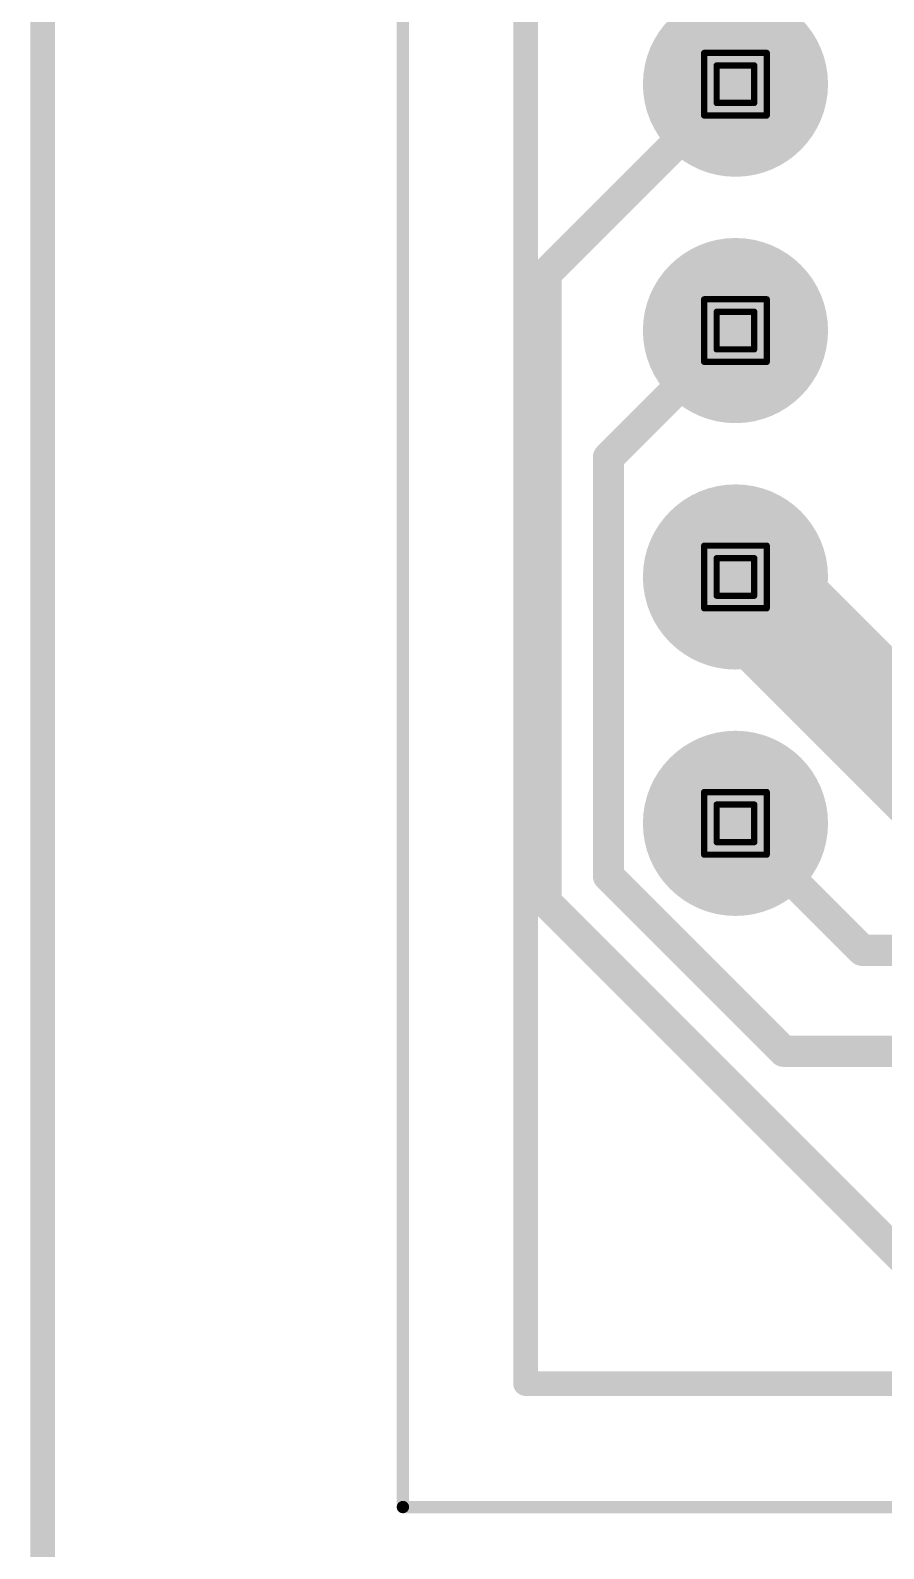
# Model space of a CAD drawing. Header units: millimetres. Extents: x 3219 to 51106, y -14166 to 2063.
# Drawn here: x 5516.38 to 5523.31, y 1770.65 to 1782.97 of the extents above; entities that cross this region are included whole.
import ezdxf

# ---------------------------------------------------------------- set-up
doc = ezdxf.new("R2010")
doc.units = ezdxf.units.MM
doc.layers.get('0').update_dxf_attribs({"lineweight": 53})
for name, color, linetype in [('Bottom Layer', 5, 'Continuous'), ('Bottom Solder', 6, 'Continuous'), ('Drill Drawing', 1, 'Continuous'), ('Mechanical 1', 6, 'Continuous'), ('Mechanical 15', 56, 'Continuous'), ('Multi-Layer', 9, 'Continuous'), ('Top Layer', 1, 'Continuous'), ('Top Overlay', 2, 'Continuous'), ('Top Solder', 216, 'Continuous')]:
    doc.layers.add(name, color=color, linetype=linetype)

# ---------------------------------------------------------------- blocks, each defined once
blk = doc.blocks.new('DS1014_10S_53')
at = {"layer": 'Bottom Layer'}
h = blk.add_hatch(color=5, dxfattribs=at)
edge = h.paths.add_edge_path()
edge.add_arc((0, 2.00000108), 0.6499986999999999, 0, 360)
h = blk.add_hatch(color=5, dxfattribs=at)
edge = h.paths.add_edge_path()
edge.add_arc((2.00000108, 2.00000108), 0.6499986999999999, 0, 360)
h = blk.add_hatch(color=5, dxfattribs=at)
edge = h.paths.add_edge_path()
edge.add_arc((3.99999962, 2.00000108), 0.6499986999999999, 0, 360)
h = blk.add_hatch(color=5, dxfattribs=at)
edge = h.paths.add_edge_path()
edge.add_arc((6.000000699999999, 2.00000108), 0.6499986999999999, 0, 360)
at = {"layer": 'Bottom Solder'}
h = blk.add_hatch(color=6, dxfattribs=at)
edge = h.paths.add_edge_path()
edge.add_arc((0, 2.00000108), 0.7515987, 0, 360)
h = blk.add_hatch(color=6, dxfattribs=at)
edge = h.paths.add_edge_path()
edge.add_arc((2.00000108, 2.00000108), 0.7515987, 0, 360)
h = blk.add_hatch(color=6, dxfattribs=at)
edge = h.paths.add_edge_path()
edge.add_arc((3.99999962, 2.00000108), 0.7515987, 0, 360)
h = blk.add_hatch(color=6, dxfattribs=at)
edge = h.paths.add_edge_path()
edge.add_arc((6.000000699999999, 2.00000108), 0.7515987, 0, 360)
at = {"layer": 'Multi-Layer'}
h = blk.add_hatch(color=9, dxfattribs=at)
edge = h.paths.add_edge_path()
edge.add_arc((0, 2.00000108), 0.6499986999999999, 0, 360)
h = blk.add_hatch(color=9, dxfattribs=at)
edge = h.paths.add_edge_path()
edge.add_arc((2.00000108, 2.00000108), 0.6499986999999999, 0, 360)
h = blk.add_hatch(color=9, dxfattribs=at)
edge = h.paths.add_edge_path()
edge.add_arc((3.99999962, 2.00000108), 0.6499986999999999, 0, 360)
h = blk.add_hatch(color=9, dxfattribs=at)
edge = h.paths.add_edge_path()
edge.add_arc((6.000000699999999, 2.00000108), 0.6499986999999999, 0, 360)
at = {"layer": 'Top Layer'}
h = blk.add_hatch(color=1, dxfattribs=at)
edge = h.paths.add_edge_path()
edge.add_arc((0, 2.00000108), 0.6499986999999999, 0, 360)
h = blk.add_hatch(color=1, dxfattribs=at)
edge = h.paths.add_edge_path()
edge.add_arc((2.00000108, 2.00000108), 0.6499986999999999, 0, 360)
h = blk.add_hatch(color=1, dxfattribs=at)
edge = h.paths.add_edge_path()
edge.add_arc((3.99999962, 2.00000108), 0.6499986999999999, 0, 360)
h = blk.add_hatch(color=1, dxfattribs=at)
edge = h.paths.add_edge_path()
edge.add_arc((6.000000699999999, 2.00000108), 0.6499986999999999, 0, 360)
at = {"layer": 'Top Solder'}
h = blk.add_hatch(color=216, dxfattribs=at)
edge = h.paths.add_edge_path()
edge.add_arc((0, 2.00000108), 0.7515987, 0, 360)
h = blk.add_hatch(color=216, dxfattribs=at)
edge = h.paths.add_edge_path()
edge.add_arc((2.00000108, 2.00000108), 0.7515987, 0, 360)
h = blk.add_hatch(color=216, dxfattribs=at)
edge = h.paths.add_edge_path()
edge.add_arc((3.99999962, 2.00000108), 0.7515987, 0, 360)
h = blk.add_hatch(color=216, dxfattribs=at)
edge = h.paths.add_edge_path()
edge.add_arc((6.000000699999999, 2.00000108), 0.7515987, 0, 360)
at = {"layer": 'Mechanical 1'}
for points in [[(-4.54785984, 3.704336, 0.1999996, 0.1999996, 0), (-4.54785984, -1.6938752, 0.1999996, 0.1999996, 0)], [(-4.54785984, 3.704336, 0.1999996, 0.1999996, 0), (12.54946944, 3.704336, 0.1999996, 0.1999996, 0)]]:
    blk.add_lwpolyline(points, format="xyseb", dxfattribs=at)
blk.add_lwpolyline([(-4.59785974, 3.704336, 0.0999998, 0.0999998, 1), (-4.49785994, 3.704336, 0.0999998, 0.0999998, 1)], format="xyseb", close=True, dxfattribs=at)
blk.add_lwpolyline([(-4.59785974, 3.704336, 0.0999998, 0.0999998, 1), (-4.49785994, 3.704336, 0.0999998, 0.0999998, 1)], format="xyseb", close=True, dxfattribs=at)
at = {"layer": 'Mechanical 15'}
for points in [[(-5.549999059999999, 4.700000759999999, 0.0999998, 0.0999998, 0), (13.50000094, 4.700000759999999, 0.0999998, 0.0999998, 0)], [(-5.549999059999999, 4.700000759999999, 0.0999998, 0.0999998, 0), (-5.549999059999999, -2.69999968, 0.0999998, 0.0999998, 0)]]:
    blk.add_lwpolyline(points, format="xyseb", dxfattribs=at)
blk.add_lwpolyline([(-5.57499774, 4.700000759999999, 0.0499999, 0.0499999, 1), (-5.52500038, 4.700000759999999, 0.0499999, 0.0499999, 1)], format="xyseb", close=True, dxfattribs=at)
blk.add_lwpolyline([(-5.57499774, 4.700000759999999, 0.0499999, 0.0499999, 1), (-5.52500038, 4.700000759999999, 0.0499999, 0.0499999, 1)], format="xyseb", close=True, dxfattribs=at)
at = {"layer": 'Top Overlay'}
for points in [[(-4.54785984, 3.704336, 0.1999996, 0.1999996, 0), (-4.54785984, -1.6938752, 0.1999996, 0.1999996, 0)], [(-4.54785984, 3.704336, 0.1999996, 0.1999996, 0), (12.54946944, 3.704336, 0.1999996, 0.1999996, 0)]]:
    blk.add_lwpolyline(points, format="xyseb", dxfattribs=at)
blk.add_lwpolyline([(-4.59785974, 3.704336, 0.0999998, 0.0999998, 1), (-4.49785994, 3.704336, 0.0999998, 0.0999998, 1)], format="xyseb", close=True, dxfattribs=at)
blk.add_lwpolyline([(-4.59785974, 3.704336, 0.0999998, 0.0999998, 1), (-4.49785994, 3.704336, 0.0999998, 0.0999998, 1)], format="xyseb", close=True, dxfattribs=at)

msp = doc.modelspace()

# ---------------------------------------------------------------- linework, layer by layer
at = {"layer": 'Bottom Layer'}
msp.add_lwpolyline([(5522.103538885323, 1778.533106029654, 1.00000054, 1.00000054, 0), (5524.103539965326, 1776.533104949654, 1.00000054, 1.00000054, 0)], format="xyseb", dxfattribs=at)
msp.add_lwpolyline([(5521.853539385324, 1778.533106029654, 0.499999, 0.499999, 1), (5522.353538385323, 1778.533106029654, 0.499999, 0.499999, 1)], format="xyseb", close=True, dxfattribs=at)
at = {"layer": 'Drill Drawing'}
for points in [[(5521.849538885326, 1782.787105649654, 0.0508, 0.0508, 0), (5522.357538885324, 1782.787105649654, 0.0508, 0.0508, 0)], [(5521.849538885326, 1782.279105649654, 0.0508, 0.0508, 0), (5521.849538885326, 1782.787105649654, 0.0508, 0.0508, 0)], [(5522.357538885324, 1782.279105649654, 0.0508, 0.0508, 0), (5522.357538885324, 1782.787105649654, 0.0508, 0.0508, 0)], [(5521.951138885324, 1782.685505649654, 0.0508, 0.0508, 0), (5522.255938885326, 1782.685505649654, 0.0508, 0.0508, 0)], [(5521.951138885324, 1782.380705649654, 0.0508, 0.0508, 0), (5521.951138885324, 1782.685505649654, 0.0508, 0.0508, 0)], [(5522.255938885326, 1782.380705649654, 0.0508, 0.0508, 0), (5522.255938885326, 1782.685505649654, 0.0508, 0.0508, 0)], [(5521.951138885324, 1782.380705649654, 0.0508, 0.0508, 0), (5522.255938885326, 1782.380705649654, 0.0508, 0.0508, 0)], [(5521.849538885326, 1782.279105649654, 0.0508, 0.0508, 0), (5522.357538885324, 1782.279105649654, 0.0508, 0.0508, 0)], [(5521.849538885326, 1780.787104569654, 0.0508, 0.0508, 0), (5522.357538885324, 1780.787104569654, 0.0508, 0.0508, 0)], [(5521.849538885326, 1780.279104569654, 0.0508, 0.0508, 0), (5521.849538885326, 1780.787104569654, 0.0508, 0.0508, 0)], [(5522.357538885324, 1780.279104569654, 0.0508, 0.0508, 0), (5522.357538885324, 1780.787104569654, 0.0508, 0.0508, 0)], [(5521.951138885324, 1780.685504569654, 0.0508, 0.0508, 0), (5522.255938885326, 1780.685504569654, 0.0508, 0.0508, 0)], [(5521.951138885324, 1780.380704569654, 0.0508, 0.0508, 0), (5521.951138885324, 1780.685504569654, 0.0508, 0.0508, 0)], [(5522.255938885326, 1780.380704569654, 0.0508, 0.0508, 0), (5522.255938885326, 1780.685504569654, 0.0508, 0.0508, 0)], [(5521.951138885324, 1780.380704569654, 0.0508, 0.0508, 0), (5522.255938885326, 1780.380704569654, 0.0508, 0.0508, 0)], [(5521.849538885326, 1780.279104569654, 0.0508, 0.0508, 0), (5522.357538885324, 1780.279104569654, 0.0508, 0.0508, 0)], [(5521.849538885326, 1778.787106029654, 0.0508, 0.0508, 0), (5522.357538885324, 1778.787106029654, 0.0508, 0.0508, 0)], [(5521.849538885326, 1778.279106029654, 0.0508, 0.0508, 0), (5521.849538885326, 1778.787106029654, 0.0508, 0.0508, 0)], [(5522.357538885324, 1778.279106029654, 0.0508, 0.0508, 0), (5522.357538885324, 1778.787106029654, 0.0508, 0.0508, 0)], [(5521.951138885324, 1778.685506029654, 0.0508, 0.0508, 0), (5522.255938885326, 1778.685506029654, 0.0508, 0.0508, 0)], [(5521.951138885324, 1778.380706029654, 0.0508, 0.0508, 0), (5521.951138885324, 1778.685506029654, 0.0508, 0.0508, 0)], [(5522.255938885326, 1778.380706029654, 0.0508, 0.0508, 0), (5522.255938885326, 1778.685506029654, 0.0508, 0.0508, 0)], [(5521.849538885326, 1778.279106029654, 0.0508, 0.0508, 0), (5522.357538885324, 1778.279106029654, 0.0508, 0.0508, 0)], [(5521.951138885324, 1778.380706029654, 0.0508, 0.0508, 0), (5522.255938885326, 1778.380706029654, 0.0508, 0.0508, 0)], [(5521.849538885326, 1776.787104949654, 0.0508, 0.0508, 0), (5522.357538885324, 1776.787104949654, 0.0508, 0.0508, 0)], [(5521.849538885326, 1776.279104949654, 0.0508, 0.0508, 0), (5521.849538885326, 1776.787104949654, 0.0508, 0.0508, 0)], [(5522.357538885324, 1776.279104949654, 0.0508, 0.0508, 0), (5522.357538885324, 1776.787104949654, 0.0508, 0.0508, 0)], [(5521.951138885324, 1776.685504949654, 0.0508, 0.0508, 0), (5522.255938885326, 1776.685504949654, 0.0508, 0.0508, 0)], [(5521.951138885324, 1776.380704949655, 0.0508, 0.0508, 0), (5521.951138885324, 1776.685504949654, 0.0508, 0.0508, 0)], [(5522.255938885326, 1776.380704949655, 0.0508, 0.0508, 0), (5522.255938885326, 1776.685504949654, 0.0508, 0.0508, 0)], [(5521.951138885324, 1776.380704949655, 0.0508, 0.0508, 0), (5522.255938885326, 1776.380704949655, 0.0508, 0.0508, 0)], [(5521.849538885326, 1776.279104949654, 0.0508, 0.0508, 0), (5522.357538885324, 1776.279104949654, 0.0508, 0.0508, 0)]]:
    msp.add_lwpolyline(points, format="xyseb", dxfattribs=at)
for points in [[(5521.836838885323, 1782.787105649654, 0.0254, 0.0254, 1), (5521.862238885325, 1782.787105649654, 0.0254, 0.0254, 1)], [(5521.836838885323, 1782.787105649654, 0.0254, 0.0254, 1), (5521.862238885325, 1782.787105649654, 0.0254, 0.0254, 1)], [(5522.344838885325, 1782.787105649654, 0.0254, 0.0254, 1), (5522.370238885323, 1782.787105649654, 0.0254, 0.0254, 1)], [(5522.344838885325, 1782.787105649654, 0.0254, 0.0254, 1), (5522.370238885323, 1782.787105649654, 0.0254, 0.0254, 1)], [(5521.938438885325, 1782.685505649654, 0.0254, 0.0254, 1), (5521.963838885324, 1782.685505649654, 0.0254, 0.0254, 1)], [(5521.938438885325, 1782.685505649654, 0.0254, 0.0254, 1), (5521.963838885324, 1782.685505649654, 0.0254, 0.0254, 1)], [(5522.243238885323, 1782.685505649654, 0.0254, 0.0254, 1), (5522.268638885325, 1782.685505649654, 0.0254, 0.0254, 1)], [(5522.243238885323, 1782.685505649654, 0.0254, 0.0254, 1), (5522.268638885325, 1782.685505649654, 0.0254, 0.0254, 1)], [(5521.938438885325, 1782.380705649654, 0.0254, 0.0254, 1), (5521.963838885324, 1782.380705649654, 0.0254, 0.0254, 1)], [(5521.938438885325, 1782.380705649654, 0.0254, 0.0254, 1), (5521.963838885324, 1782.380705649654, 0.0254, 0.0254, 1)], [(5522.243238885323, 1782.380705649654, 0.0254, 0.0254, 1), (5522.268638885325, 1782.380705649654, 0.0254, 0.0254, 1)], [(5522.243238885323, 1782.380705649654, 0.0254, 0.0254, 1), (5522.268638885325, 1782.380705649654, 0.0254, 0.0254, 1)], [(5521.836838885323, 1782.279105649654, 0.0254, 0.0254, 1), (5521.862238885325, 1782.279105649654, 0.0254, 0.0254, 1)], [(5521.836838885323, 1782.279105649654, 0.0254, 0.0254, 1), (5521.862238885325, 1782.279105649654, 0.0254, 0.0254, 1)], [(5522.344838885325, 1782.279105649654, 0.0254, 0.0254, 1), (5522.370238885323, 1782.279105649654, 0.0254, 0.0254, 1)], [(5522.344838885325, 1782.279105649654, 0.0254, 0.0254, 1), (5522.370238885323, 1782.279105649654, 0.0254, 0.0254, 1)], [(5521.836838885323, 1780.787104569654, 0.0254, 0.0254, 1), (5521.862238885325, 1780.787104569654, 0.0254, 0.0254, 1)], [(5521.836838885323, 1780.787104569654, 0.0254, 0.0254, 1), (5521.862238885325, 1780.787104569654, 0.0254, 0.0254, 1)], [(5522.344838885325, 1780.787104569654, 0.0254, 0.0254, 1), (5522.370238885323, 1780.787104569654, 0.0254, 0.0254, 1)], [(5522.344838885325, 1780.787104569654, 0.0254, 0.0254, 1), (5522.370238885323, 1780.787104569654, 0.0254, 0.0254, 1)], [(5521.938438885325, 1780.685504569654, 0.0254, 0.0254, 1), (5521.963838885324, 1780.685504569654, 0.0254, 0.0254, 1)], [(5521.938438885325, 1780.685504569654, 0.0254, 0.0254, 1), (5521.963838885324, 1780.685504569654, 0.0254, 0.0254, 1)], [(5522.243238885323, 1780.685504569654, 0.0254, 0.0254, 1), (5522.268638885325, 1780.685504569654, 0.0254, 0.0254, 1)], [(5522.243238885323, 1780.685504569654, 0.0254, 0.0254, 1), (5522.268638885325, 1780.685504569654, 0.0254, 0.0254, 1)], [(5521.938438885325, 1780.380704569654, 0.0254, 0.0254, 1), (5521.963838885324, 1780.380704569654, 0.0254, 0.0254, 1)], [(5521.938438885325, 1780.380704569654, 0.0254, 0.0254, 1), (5521.963838885324, 1780.380704569654, 0.0254, 0.0254, 1)], [(5522.243238885323, 1780.380704569654, 0.0254, 0.0254, 1), (5522.268638885325, 1780.380704569654, 0.0254, 0.0254, 1)], [(5522.243238885323, 1780.380704569654, 0.0254, 0.0254, 1), (5522.268638885325, 1780.380704569654, 0.0254, 0.0254, 1)], [(5521.836838885323, 1780.279104569654, 0.0254, 0.0254, 1), (5521.862238885325, 1780.279104569654, 0.0254, 0.0254, 1)], [(5521.836838885323, 1780.279104569654, 0.0254, 0.0254, 1), (5521.862238885325, 1780.279104569654, 0.0254, 0.0254, 1)], [(5522.344838885325, 1780.279104569654, 0.0254, 0.0254, 1), (5522.370238885323, 1780.279104569654, 0.0254, 0.0254, 1)], [(5522.344838885325, 1780.279104569654, 0.0254, 0.0254, 1), (5522.370238885323, 1780.279104569654, 0.0254, 0.0254, 1)], [(5521.836838885323, 1778.787106029654, 0.0254, 0.0254, 1), (5521.862238885325, 1778.787106029654, 0.0254, 0.0254, 1)], [(5521.836838885323, 1778.787106029654, 0.0254, 0.0254, 1), (5521.862238885325, 1778.787106029654, 0.0254, 0.0254, 1)], [(5522.344838885325, 1778.787106029654, 0.0254, 0.0254, 1), (5522.370238885323, 1778.787106029654, 0.0254, 0.0254, 1)], [(5522.344838885325, 1778.787106029654, 0.0254, 0.0254, 1), (5522.370238885323, 1778.787106029654, 0.0254, 0.0254, 1)], [(5521.938438885325, 1778.685506029654, 0.0254, 0.0254, 1), (5521.963838885324, 1778.685506029654, 0.0254, 0.0254, 1)], [(5521.938438885325, 1778.685506029654, 0.0254, 0.0254, 1), (5521.963838885324, 1778.685506029654, 0.0254, 0.0254, 1)], [(5522.243238885323, 1778.685506029654, 0.0254, 0.0254, 1), (5522.268638885325, 1778.685506029654, 0.0254, 0.0254, 1)], [(5522.243238885323, 1778.685506029654, 0.0254, 0.0254, 1), (5522.268638885325, 1778.685506029654, 0.0254, 0.0254, 1)], [(5521.836838885323, 1778.279106029654, 0.0254, 0.0254, 1), (5521.862238885325, 1778.279106029654, 0.0254, 0.0254, 1)], [(5521.836838885323, 1778.279106029654, 0.0254, 0.0254, 1), (5521.862238885325, 1778.279106029654, 0.0254, 0.0254, 1)], [(5521.938438885325, 1778.380706029654, 0.0254, 0.0254, 1), (5521.963838885324, 1778.380706029654, 0.0254, 0.0254, 1)], [(5521.938438885325, 1778.380706029654, 0.0254, 0.0254, 1), (5521.963838885324, 1778.380706029654, 0.0254, 0.0254, 1)], [(5522.243238885323, 1778.380706029654, 0.0254, 0.0254, 1), (5522.268638885325, 1778.380706029654, 0.0254, 0.0254, 1)], [(5522.243238885323, 1778.380706029654, 0.0254, 0.0254, 1), (5522.268638885325, 1778.380706029654, 0.0254, 0.0254, 1)], [(5522.344838885325, 1778.279106029654, 0.0254, 0.0254, 1), (5522.370238885323, 1778.279106029654, 0.0254, 0.0254, 1)], [(5522.344838885325, 1778.279106029654, 0.0254, 0.0254, 1), (5522.370238885323, 1778.279106029654, 0.0254, 0.0254, 1)], [(5521.836838885323, 1776.787104949654, 0.0254, 0.0254, 1), (5521.862238885325, 1776.787104949654, 0.0254, 0.0254, 1)], [(5521.836838885323, 1776.787104949654, 0.0254, 0.0254, 1), (5521.862238885325, 1776.787104949654, 0.0254, 0.0254, 1)], [(5522.344838885325, 1776.787104949654, 0.0254, 0.0254, 1), (5522.370238885323, 1776.787104949654, 0.0254, 0.0254, 1)], [(5522.344838885325, 1776.787104949654, 0.0254, 0.0254, 1), (5522.370238885323, 1776.787104949654, 0.0254, 0.0254, 1)], [(5521.938438885325, 1776.685504949654, 0.0254, 0.0254, 1), (5521.963838885324, 1776.685504949654, 0.0254, 0.0254, 1)], [(5521.938438885325, 1776.685504949654, 0.0254, 0.0254, 1), (5521.963838885324, 1776.685504949654, 0.0254, 0.0254, 1)], [(5522.243238885323, 1776.685504949654, 0.0254, 0.0254, 1), (5522.268638885325, 1776.685504949654, 0.0254, 0.0254, 1)], [(5522.243238885323, 1776.685504949654, 0.0254, 0.0254, 1), (5522.268638885325, 1776.685504949654, 0.0254, 0.0254, 1)], [(5521.938438885325, 1776.380704949655, 0.0254, 0.0254, 1), (5521.963838885324, 1776.380704949655, 0.0254, 0.0254, 1)], [(5521.938438885325, 1776.380704949655, 0.0254, 0.0254, 1), (5521.963838885324, 1776.380704949655, 0.0254, 0.0254, 1)], [(5522.243238885323, 1776.380704949655, 0.0254, 0.0254, 1), (5522.268638885325, 1776.380704949655, 0.0254, 0.0254, 1)], [(5522.243238885323, 1776.380704949655, 0.0254, 0.0254, 1), (5522.268638885325, 1776.380704949655, 0.0254, 0.0254, 1)], [(5521.836838885323, 1776.279104949654, 0.0254, 0.0254, 1), (5521.862238885325, 1776.279104949654, 0.0254, 0.0254, 1)], [(5521.836838885323, 1776.279104949654, 0.0254, 0.0254, 1), (5521.862238885325, 1776.279104949654, 0.0254, 0.0254, 1)], [(5522.344838885325, 1776.279104949654, 0.0254, 0.0254, 1), (5522.370238885323, 1776.279104949654, 0.0254, 0.0254, 1)], [(5522.344838885325, 1776.279104949654, 0.0254, 0.0254, 1), (5522.370238885323, 1776.279104949654, 0.0254, 0.0254, 1)]]:
    msp.add_lwpolyline(points, format="xyseb", close=True, dxfattribs=at)
at = {"layer": 'Mechanical 1'}
msp.add_lwpolyline([(5516.478528545325, 1760.358090309654, 0.1999996, 0.1999996, 0), (5516.478528545325, 1990.358090049654, 0.1999996, 0.1999996, 0)], format="xyseb", dxfattribs=at)
at = {"layer": 'Top Layer'}
for points in [[(5520.564547805327, 1780.994114569654, 0.254, 0.254, 0), (5522.103538885323, 1782.533105649654, 0.254, 0.254, 0)], [(5520.564547805327, 1775.895636069654, 0.254, 0.254, 0), (5520.564547805327, 1780.994114569654, 0.254, 0.254, 0)], [(5521.072537645327, 1779.502103329654, 0.254, 0.254, 0), (5522.103538885323, 1780.533104569654, 0.254, 0.254, 0)], [(5521.072537645327, 1776.106052209654, 0.254, 0.254, 0), (5521.072537645327, 1779.502103329654, 0.254, 0.254, 0)], [(5522.103538885323, 1776.533104949654, 0.254, 0.254, 0), (5523.134540125324, 1775.502103709654, 0.254, 0.254, 0)], [(5521.072537645327, 1776.106052209654, 0.254, 0.254, 0), (5522.495486285326, 1774.683103569654, 0.254, 0.254, 0)], [(5520.564547805327, 1775.895636069654, 0.254, 0.254, 0), (5532.852077205323, 1763.608106669654, 0.254, 0.254, 0)], [(5523.134540125324, 1775.502103709654, 0.254, 0.254, 0), (5529.690955765323, 1775.502103709654, 0.254, 0.254, 0)], [(5522.495486285326, 1774.683103569654, 0.254, 0.254, 0), (5538.928534445324, 1774.683103569654, 0.254, 0.254, 0)]]:
    msp.add_lwpolyline(points, format="xyseb", dxfattribs=at)
for points in [[(5522.040038885323, 1782.533105649654, 0.127, 0.127, 1), (5522.167038885324, 1782.533105649654, 0.127, 0.127, 1)], [(5520.501047805326, 1780.994114569654, 0.127, 0.127, 1), (5520.628047805323, 1780.994114569654, 0.127, 0.127, 1)], [(5520.501047805326, 1780.994114569654, 0.127, 0.127, 1), (5520.628047805323, 1780.994114569654, 0.127, 0.127, 1)], [(5522.040038885323, 1780.533104569654, 0.127, 0.127, 1), (5522.167038885324, 1780.533104569654, 0.127, 0.127, 1)], [(5521.009037645326, 1779.502103329654, 0.127, 0.127, 1), (5521.136037645323, 1779.502103329654, 0.127, 0.127, 1)], [(5521.009037645326, 1779.502103329654, 0.127, 0.127, 1), (5521.136037645323, 1779.502103329654, 0.127, 0.127, 1)], [(5522.040038885323, 1776.533104949654, 0.127, 0.127, 1), (5522.167038885324, 1776.533104949654, 0.127, 0.127, 1)], [(5521.009037645326, 1776.106052209654, 0.127, 0.127, 1), (5521.136037645323, 1776.106052209654, 0.127, 0.127, 1)], [(5521.009037645326, 1776.106052209654, 0.127, 0.127, 1), (5521.136037645323, 1776.106052209654, 0.127, 0.127, 1)], [(5520.501047805326, 1775.895636069654, 0.127, 0.127, 1), (5520.628047805323, 1775.895636069654, 0.127, 0.127, 1)], [(5520.501047805326, 1775.895636069654, 0.127, 0.127, 1), (5520.628047805323, 1775.895636069654, 0.127, 0.127, 1)], [(5523.071040125324, 1775.502103709654, 0.127, 0.127, 1), (5523.198040125324, 1775.502103709654, 0.127, 0.127, 1)], [(5523.071040125324, 1775.502103709654, 0.127, 0.127, 1), (5523.198040125324, 1775.502103709654, 0.127, 0.127, 1)], [(5522.431986285326, 1774.683103569654, 0.127, 0.127, 1), (5522.558986285323, 1774.683103569654, 0.127, 0.127, 1)], [(5522.431986285326, 1774.683103569654, 0.127, 0.127, 1), (5522.558986285323, 1774.683103569654, 0.127, 0.127, 1)]]:
    msp.add_lwpolyline(points, format="xyseb", close=True, dxfattribs=at)

# ---------------------------------------------------------------- block references
at = {"rotation": 90}
msp.add_blockref('DS1014_10S_53', (5524.103539965326, 1776.533104949654), dxfattribs=at)

doc.saveas('drawing.dxf')
